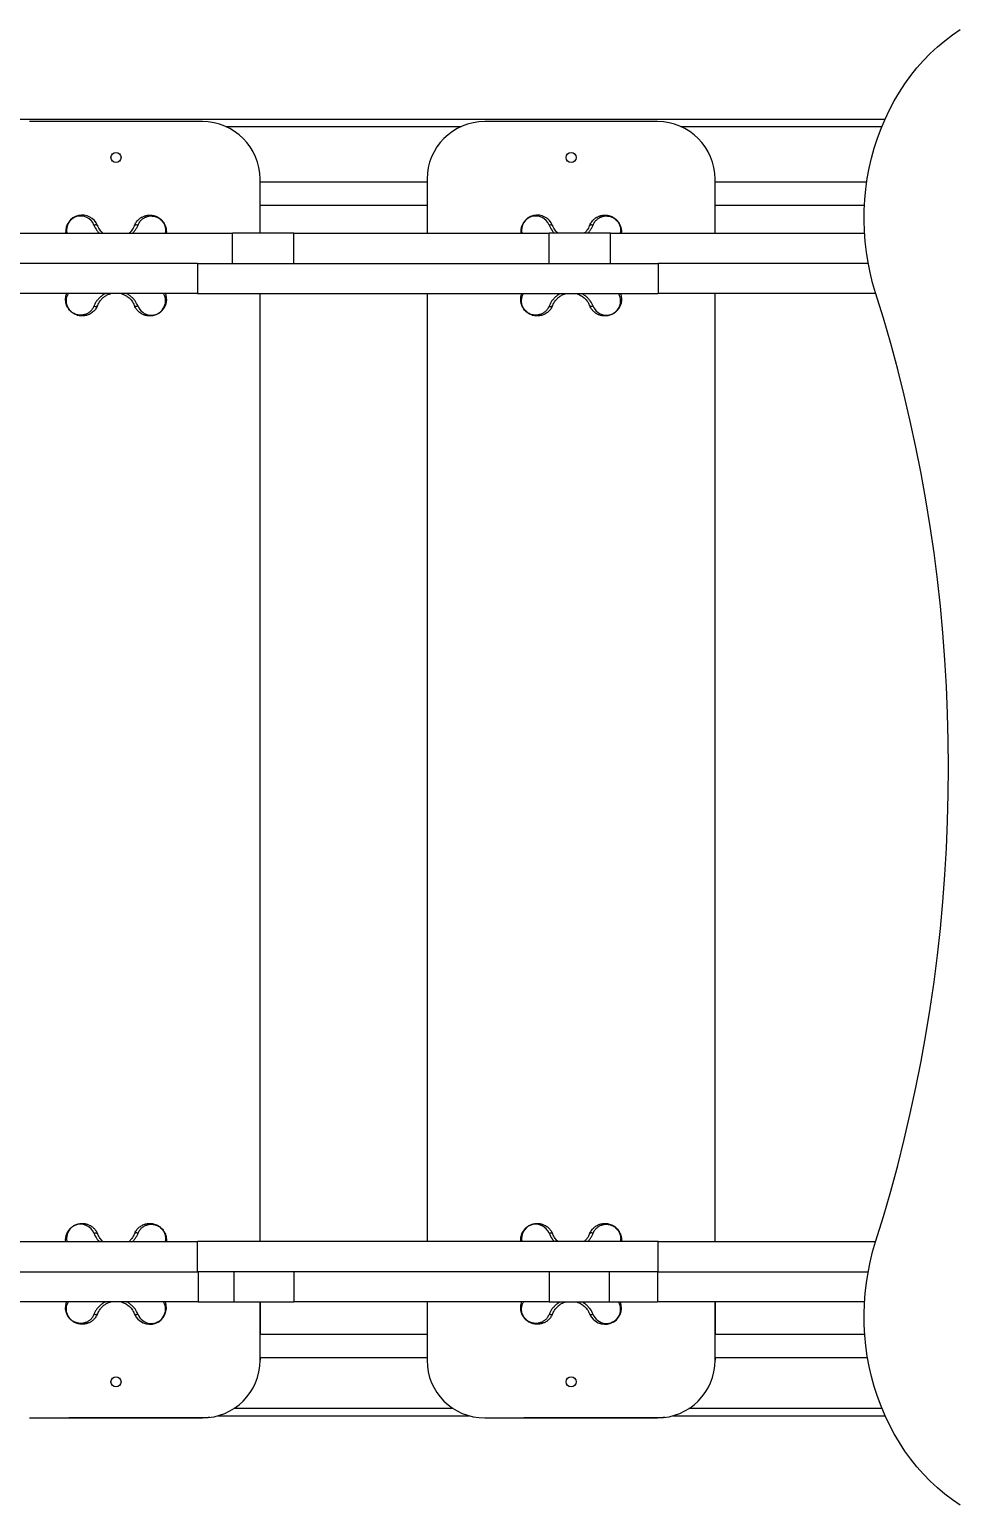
# Model space of a CAD drawing. Header units: millimetres. Extents: x -5010 to 6597, y -5069 to 5109.
# Drawn here: x -1720 to -1075, y -480 to 547 of the extents above; entities that cross this region are included whole.
import ezdxf

# ---------------------------------------------------------------- set-up
doc = ezdxf.new("R2010")
doc.units = ezdxf.units.MM
for name, color, linetype in [('DIKOM_ОБЪЕКТ', 7, 'Continuous'), ('DIKOM_РАЗМЕР_ЗОНА', 7, 'Continuous'), ('DIKOM_РАЗМЕР_ОБЪЕКТА', 7, 'Continuous')]:
    doc.layers.add(name, color=color, linetype=linetype)
doc.styles.add('style1', font='arial.ttf', dxfattribs={"width": 0.8})
doc.dimstyles.new('1-50', dxfattribs={"dimtxt": 300, "dimasz": 200, "dimexe": 100, "dimexo": 0, "dimgap": 100, "dimtad": 1, "dimtxsty": 'style1', "dimcen": 200, "dimclrd": 7, "dimclre": 7, "dimclrt": 7, "dimadec": 1, "dimazin": 2, "dimtfac": 1, "dimtmove": 0, "dimatfit": 2, "dimfxl": 0, "dimlwd": 25, "dimlwe": 18, "dimarcsym": 0})

# ---------------------------------------------------------------- blocks, each defined once
blk = doc.blocks.new('*D10')
at = {"layer": 'Defpoints', "color": 0, "transparency": 16777216}
for p in [(3389.6, 467.8), (-3510.4, -215.5), (3389.6, -2964)]:
    blk.add_point(p, dxfattribs=at)
at = {"layer": 'DIKOM_РАЗМЕР_ОБЪЕКТА', "color": 7, "lineweight": 18, "transparency": 16777216}
for p, q in [((3389.6, 467.8), (3389.6, -3064)), ((-3510.4, -215.5), (-3510.4, -3064))]:
    blk.add_line(p, q, dxfattribs=at)
at = {"layer": 'DIKOM_РАЗМЕР_ОБЪЕКТА', "color": 7, "lineweight": 25, "transparency": 16777216}
blk.add_line((-3310.4, -2964), (3189.6, -2964), dxfattribs=at)
at = {"layer": 'DIKOM_РАЗМЕР_ОБЪЕКТА', "color": 7, "transparency": 16777216}
for points in [[(-3310.4, -2930.7), (-3310.4, -2997.4), (-3510.4, -2964)], [(3189.6, -2930.7), (3189.6, -2997.4), (3389.6, -2964)]]:
    blk.add_solid(points, dxfattribs=at)
at = {"layer": 'DIKOM_РАЗМЕР_ОБЪЕКТА', "color": 7, "transparency": 16777216, "insert": (-85, -2634.3), "char_height": 300, "attachment_point": 5, "style": 'style1'}
blk.add_mtext('{\\H1.5x;6900}', dxfattribs=at)
blk = doc.blocks.new('*D12')
at = {"layer": 'Defpoints', "color": 0, "transparency": 16777216}
for p in [(-5010.4, 5.4), (4889.6, 5.4), (-5010.4, -4969.2)]:
    blk.add_point(p, dxfattribs=at)
at = {"layer": 'DIKOM_РАЗМЕР_ЗОНА', "color": 7, "lineweight": 18, "transparency": 16777216}
for p, q in [((-5010.4, 5.4), (-5010.4, -5069.2)), ((4889.6, 5.4), (4889.6, -5069.2))]:
    blk.add_line(p, q, dxfattribs=at)
at = {"layer": 'DIKOM_РАЗМЕР_ЗОНА', "color": 7, "lineweight": 25, "transparency": 16777216}
blk.add_line((4689.6, -4969.2), (-4810.4, -4969.2), dxfattribs=at)
at = {"layer": 'DIKOM_РАЗМЕР_ЗОНА', "color": 7, "transparency": 16777216}
for points in [[(-4810.4, -4935.9), (-4810.4, -5002.6), (-5010.4, -4969.2)], [(4689.6, -4935.9), (4689.6, -5002.6), (4889.6, -4969.2)]]:
    blk.add_solid(points, dxfattribs=at)
at = {"layer": 'DIKOM_РАЗМЕР_ЗОНА', "color": 7, "transparency": 16777216, "insert": (-57.6, -4639.5), "char_height": 300, "attachment_point": 5, "style": 'style1'}
blk.add_mtext('{\\H1.5x;9900}', dxfattribs=at)

msp = doc.modelspace()

# ---------------------------------------------------------------- linework, layer by layer
at = {"layer": 'DIKOM_ОБЪЕКТ', "color": 7, "linetype": 'Continuous', "lineweight": 15}
for p, q in [((-1126.536, 484.52), (-2512.782, 484.52)), ((-1600.441, 483.02), (-1720.441, 483.02)), ((-1284.441, 483.02), (-1404.441, 483.02)), ((-1584.078, 479.52), (-1420.804, 479.52)), ((-1268.078, 479.52), (-1128.667, 479.52)), ((-1560.441, 405.52), (-1560.441, 443.02)), ((-1444.441, 443.02), (-1444.441, 405.52)), ((-1244.441, 405.52), (-1244.441, 443.02)), ((-1444.441, 441.022), (-1560.441, 441.022)), ((-1139.123, 441.022), (-1244.441, 441.022)), ((-1560.441, 425.022), (-1444.441, 425.022)), ((-1244.441, 425.022), (-1140.728, 425.022)), ((-1739.186, 405.52), (-1579.443, 405.52)), ((-1625.441, 406.52), (-1625.59, 405.52)), ((-1579.443, 384.52), (-1579.443, 405.52)), ((-1536.984, 405.52), (-1579.443, 405.52)), ((-1536.984, 384.52), (-1536.984, 405.52)), ((-1536.984, 405.52), (-1359.622, 405.52)), ((-1359.622, 384.52), (-1359.622, 405.52)), ((-1316.993, 405.52), (-1359.622, 405.52)), ((-1316.993, 384.52), (-1316.993, 405.52)), ((-1316.993, 405.52), (-1140.669, 405.52)), ((-1309.441, 406.52), (-1309.59, 405.52)), ((-1603.8, 384.52), (-1739.585, 384.52)), ((-1603.8, 384.52), (-1603.8, 363.52)), ((-1603.8, 384.52), (-1284.022, 384.52)), ((-1284.022, 384.52), (-1284.022, 363.52)), ((-1138.12, 384.52), (-1284.022, 384.52)), ((-1603.8, 363.52), (-1739.585, 363.52)), ((-1603.8, 363.52), (-1284.022, 363.52)), ((-1560.441, -294.48), (-1560.441, 363.52)), ((-1444.441, 363.52), (-1444.441, -294.48)), ((-1132.833, 363.52), (-1284.022, 363.52)), ((-1244.441, -294.48), (-1244.441, 363.52)), ((-1739.585, -294.48), (-1603.868, -294.48)), ((-1695.291, -294.48), (-1695.439, -293.48)), ((-1603.868, -315.48), (-1603.868, -294.48)), ((-1284.09, -294.48), (-1603.868, -294.48)), ((-1379.291, -294.48), (-1379.439, -293.48)), ((-1284.09, -315.48), (-1284.09, -294.48)), ((-1284.09, -294.48), (-1132.909, -294.48)), ((-1739.585, -315.48), (-1603.868, -315.48)), ((-1284.09, -315.48), (-1603.868, -315.48)), ((-1603.402, -315.48), (-1603.402, -336.48)), ((-1578.71, -315.48), (-1578.71, -336.48)), ((-1536.905, -315.48), (-1536.905, -336.48)), ((-1359.774, -315.48), (-1359.774, -336.48)), ((-1318.049, -315.48), (-1318.049, -336.48)), ((-1284.421, -315.48), (-1284.421, -336.48)), ((-1284.09, -315.48), (-1138.164, -315.48)), ((-1603.402, -336.48), (-1739.186, -336.48)), ((-1603.402, -336.48), (-1578.71, -336.48)), ((-1578.71, -336.48), (-1536.905, -336.48)), ((-1560.441, -376.98), (-1560.441, -336.48)), ((-1560.439, -336.48), (-1560.439, -358.983)), ((-1359.774, -336.48), (-1536.905, -336.48)), ((-1444.441, -336.48), (-1444.441, -376.98)), ((-1359.774, -336.48), (-1318.049, -336.48)), ((-1318.049, -336.48), (-1284.421, -336.48)), ((-1140.683, -336.48), (-1284.421, -336.48)), ((-1244.441, -376.98), (-1244.441, -336.48)), ((-1244.439, -336.48), (-1244.44, -358.983)), ((-1560.441, -358.983), (-1560.439, -358.983)), ((-1444.441, -358.978), (-1560.439, -358.978)), ((-1244.441, -358.983), (-1244.44, -358.983)), ((-1140.525, -358.978), (-1244.44, -358.978)), ((-1560.441, -374.978), (-1444.441, -374.978)), ((-1560.441, -374.983), (-1560.44, -374.983)), ((-1560.44, -374.978), (-1560.44, -374.983)), ((-1560.44, -374.983), (-1560.44, -376.983)), ((-1244.441, -374.978), (-1138.614, -374.978)), ((-1244.441, -374.983), (-1244.44, -374.983)), ((-1244.44, -374.978), (-1244.44, -374.983)), ((-1244.44, -374.983), (-1244.44, -376.983)), ((-1426.298, -410.48), (-1578.579, -410.48)), ((-1128.57, -410.48), (-1262.579, -410.48)), ((-1720.441, -416.98), (-1600.441, -416.98)), ((-1600.441, -416.982), (-1693.198, -416.98)), ((-1589.581, -415.48), (-1415.292, -415.48)), ((-1404.441, -416.98), (-1284.441, -416.98)), ((-1284.441, -416.982), (-1377.198, -416.98)), ((-1273.581, -415.48), (-1126.43, -415.48))]:
    msp.add_line(p, q, dxfattribs=at)
at = {"layer": 'DIKOM_ОБЪЕКТ', "color": 7, "linetype": 'Continuous', "lineweight": 15, "flags": 128}
for points in [[(-1133.028, 364.133), (-1135.064, 371.061), (-1136.805, 378.095), (-1138.247, 385.218), (-1139.387, 392.415), (-1140.221, 399.667), (-1140.749, 406.957), (-1140.968, 414.268), (-1140.877, 421.583), (-1140.479, 428.884), (-1139.772, 436.154), (-1138.759, 443.376), (-1137.442, 450.532), (-1135.825, 457.605), (-1133.911, 464.579), (-1131.705, 471.437), (-1129.212, 478.162), (-1126.438, 484.739), (-1123.39, 491.152), (-1120.074, 497.386), (-1116.499, 503.426), (-1112.673, 509.257), (-1108.606, 514.866), (-1104.307, 520.239), (-1099.785, 525.364), (-1095.053, 530.228), (-1090.121, 534.82), (-1085.001, 539.129), (-1079.706, 543.145), (-1074.247, 546.858)], [(-1675.735, 411.168), (-1675.349, 411.313), (-1674.953, 411.403), (-1674.563, 411.433), (-1674.196, 411.403), (-1673.868, 411.313), (-1673.592, 411.167), (-1673.38, 410.972), (-1673.241, 410.736)], [(-1647.64, 410.736), (-1647.502, 410.972), (-1647.29, 411.167), (-1647.014, 411.313), (-1646.685, 411.403), (-1646.318, 411.433), (-1645.928, 411.403), (-1645.532, 411.313), (-1645.147, 411.168)], [(-1359.735, 411.168), (-1359.349, 411.313), (-1358.953, 411.403), (-1358.563, 411.433), (-1358.196, 411.403), (-1357.868, 411.313), (-1357.592, 411.167), (-1357.38, 410.972), (-1357.241, 410.736)], [(-1331.64, 410.736), (-1331.502, 410.972), (-1331.29, 411.167), (-1331.014, 411.313), (-1330.685, 411.403), (-1330.318, 411.433), (-1329.928, 411.403), (-1329.532, 411.313), (-1329.147, 411.168)], [(-1133.028, -294.855), (-1127.603, -277.249), (-1122.477, -259.523), (-1117.652, -241.686), (-1113.129, -223.743), (-1108.911, -205.701), (-1104.999, -187.568), (-1101.394, -169.35), (-1098.098, -151.054), (-1095.112, -132.687), (-1092.437, -114.256), (-1090.075, -95.769), (-1088.026, -77.232), (-1086.291, -58.652), (-1084.87, -40.036), (-1083.764, -21.392), (-1082.974, -2.727), (-1082.5, 15.952), (-1082.342, 34.639), (-1082.5, 53.326), (-1082.974, 72.005), (-1083.764, 90.671), (-1084.87, 109.315), (-1086.291, 127.93), (-1088.026, 146.51), (-1090.075, 165.047), (-1092.437, 183.534), (-1095.112, 201.965), (-1098.098, 220.332), (-1101.394, 238.628), (-1104.999, 256.846), (-1108.911, 274.979), (-1113.129, 293.021), (-1117.652, 310.964), (-1122.477, 328.802), (-1127.603, 346.527), (-1133.028, 364.133)], [(-1675.735, 354.873), (-1675.349, 354.728), (-1674.953, 354.638), (-1674.563, 354.608), (-1674.196, 354.638), (-1673.868, 354.728), (-1673.592, 354.874), (-1673.38, 355.069), (-1673.241, 355.305)], [(-1645.147, 354.873), (-1645.532, 354.728), (-1645.928, 354.638), (-1646.318, 354.608), (-1646.685, 354.638), (-1647.014, 354.728), (-1647.29, 354.874), (-1647.502, 355.069), (-1647.64, 355.305)], [(-1359.735, 354.873), (-1359.349, 354.728), (-1358.953, 354.638), (-1358.563, 354.608), (-1358.196, 354.638), (-1357.868, 354.728), (-1357.592, 354.874), (-1357.38, 355.069), (-1357.241, 355.305)], [(-1329.147, 354.873), (-1329.532, 354.728), (-1329.928, 354.638), (-1330.318, 354.608), (-1330.685, 354.638), (-1331.014, 354.728), (-1331.29, 354.874), (-1331.502, 355.069), (-1331.64, 355.305)], [(-1675.733, -288.832), (-1675.347, -288.687), (-1674.951, -288.597), (-1674.561, -288.567), (-1674.194, -288.597), (-1673.866, -288.687), (-1673.589, -288.833), (-1673.378, -289.028), (-1673.239, -289.264)], [(-1645.144, -288.832), (-1645.53, -288.687), (-1645.926, -288.597), (-1646.316, -288.567), (-1646.683, -288.597), (-1647.011, -288.687), (-1647.288, -288.833), (-1647.499, -289.028), (-1647.638, -289.264)], [(-1359.733, -288.832), (-1359.347, -288.687), (-1358.951, -288.597), (-1358.561, -288.567), (-1358.194, -288.597), (-1357.866, -288.687), (-1357.59, -288.833), (-1357.378, -289.028), (-1357.239, -289.264)], [(-1329.144, -288.832), (-1329.53, -288.687), (-1329.926, -288.597), (-1330.316, -288.567), (-1330.683, -288.597), (-1331.011, -288.687), (-1331.288, -288.833), (-1331.499, -289.028), (-1331.638, -289.264)], [(-1074.247, -477.579), (-1079.706, -473.867), (-1085.001, -469.851), (-1090.121, -465.542), (-1095.053, -460.95), (-1099.785, -456.086), (-1104.307, -450.961), (-1108.606, -445.588), (-1112.673, -439.979), (-1116.499, -434.147), (-1120.074, -428.108), (-1123.39, -421.874), (-1126.438, -415.461), (-1129.212, -408.884), (-1131.705, -402.158), (-1133.911, -395.301), (-1135.825, -388.327), (-1137.442, -381.253), (-1138.759, -374.098), (-1139.772, -366.876), (-1140.479, -359.606), (-1140.877, -352.305), (-1140.968, -344.99), (-1140.749, -337.679), (-1140.221, -330.388), (-1139.387, -323.137), (-1138.247, -315.94), (-1136.805, -308.817), (-1135.064, -301.783), (-1133.028, -294.855)], [(-1673.239, -344.695), (-1673.378, -344.931), (-1673.589, -345.126), (-1673.866, -345.272), (-1674.194, -345.362), (-1674.561, -345.392), (-1674.951, -345.362), (-1675.347, -345.272), (-1675.733, -345.127)], [(-1645.144, -345.127), (-1645.53, -345.272), (-1645.926, -345.362), (-1646.316, -345.392), (-1646.683, -345.362), (-1647.011, -345.272), (-1647.288, -345.126), (-1647.499, -344.931), (-1647.638, -344.695)], [(-1357.239, -344.695), (-1357.378, -344.931), (-1357.59, -345.126), (-1357.866, -345.272), (-1358.194, -345.362), (-1358.561, -345.392), (-1358.951, -345.362), (-1359.347, -345.272), (-1359.733, -345.127)], [(-1329.144, -345.127), (-1329.53, -345.272), (-1329.926, -345.362), (-1330.316, -345.392), (-1330.683, -345.362), (-1331.011, -345.272), (-1331.288, -345.126), (-1331.499, -344.931), (-1331.638, -344.695)], [(-1663.917, -392.386), (-1663.94, -391.98), (-1663.892, -391.399)], [(-1347.917, -392.386), (-1347.94, -391.98), (-1347.892, -391.399)], [(-1595.205, -416.638), (-1596.52, -416.789), (-1600.441, -416.982)], [(-1279.205, -416.638), (-1280.52, -416.789), (-1284.441, -416.982)]]:
    msp.add_lwpolyline(points, dxfattribs=at)
at = {"layer": 'DIKOM_ОБЪЕКТ', "color": 7, "linetype": 'Continuous', "lineweight": 15}
for centre in [(-1660.441, 458.02), (-1344.441, 458.02), (-1660.441, -391.98), (-1344.441, -391.98)]:
    msp.add_circle(centre, 3.5, dxfattribs=at)
for centre, radius, start, end in [((-1600.441, 443.02), 40, 0, 90), ((-1404.441, 443.02), 40, 90, 180), ((-1284.441, 443.02), 40, 0, 90), ((-1683.936, 406.533), 11.491, 21.452745, 185.055796), ((-1684.94, 407.574), 9.882, 21.322699, 191.997407), ((-1367.936, 406.533), 11.491, 21.452772, 185.05577), ((-1368.94, 407.575), 9.881, 21.322296, 191.99801), ((-1635.934, 358.481), 9.894, 201.388025, 30.617267), ((-1319.934, 358.481), 9.894, 201.388025, 30.617267), ((-1684.938, -292.425), 9.881, 21.322193, 191.997946), ((-1368.938, -292.425), 9.881, 21.322193, 191.997946), ((-1636.941, -340.486), 11.495, 201.474747, 20.399575), ((-1635.932, -341.519), 9.894, 201.388289, 30.617003), ((-1320.941, -340.486), 11.495, 201.475069, 20.399041), ((-1319.932, -341.519), 9.894, 201.38821, 30.617081), ((-1600.441, -376.98), 40, 270, 0), ((-1404.441, -376.98), 40, 180, 270), ((-1284.441, -376.98), 40, 270, 0)]:
    msp.add_arc(centre, radius, start, end, dxfattribs=at)
for points, knots in [([(-1675.735, 411.168), (-1675.118, 409.908), (-1674.185, 408.004), (-1672.713, 406.142), (-1672.047, 405.563), (-1671.998, 405.52)], [0, 0, 0, 0, 0.64439573, 0.97386571, 1, 1, 1, 1]), ([(-1669.475, 405.52), (-1670.178, 406.169), (-1671.917, 407.775), (-1672.747, 409.63), (-1673.241, 410.736)], [0, 0, 0, 0, 0.4040376, 1, 1, 1, 1]), ([(-1647.64, 410.736), (-1648.159, 409.633), (-1648.838, 408.19), (-1650.232, 406.539), (-1650.848, 405.883), (-1651.23, 405.565), (-1651.284, 405.52)], [0, 0, 0, 0, 0.60435408, 0.79091703, 0.97049008, 1, 1, 1, 1]), ([(-1648.882, 405.52), (-1648.84, 405.557), (-1648.185, 406.123), (-1647.227, 407.375), (-1645.986, 409.228), (-1645.429, 410.514), (-1645.147, 411.168)], [0, 0, 0, 0, 0.02244601, 0.34805054, 0.66863634, 1, 1, 1, 1]), ([(-1647.64, 410.736), (-1647.479, 411.111), (-1647.145, 411.887), (-1646.486, 412.974), (-1645.804, 413.874), (-1645.131, 414.607), (-1644.498, 415.204), (-1643.77, 415.79), (-1643.031, 416.288), (-1642.23, 416.745), (-1641.384, 417.144), (-1640.51, 417.464), (-1639.551, 417.735), (-1638.524, 417.932), (-1637.326, 418.034), (-1636.096, 418.012), (-1634.827, 417.851), (-1633.526, 417.53), (-1632.315, 417.075), (-1631.221, 416.519), (-1629.91, 415.681), (-1628.677, 414.591), (-1627.651, 413.334), (-1627.013, 412.362), (-1626.487, 411.355), (-1625.95, 410.03), (-1625.525, 408.386), (-1625.469, 407.141), (-1625.441, 406.52)], [0, 0, 0, 0, 0.03905351, 0.08067387, 0.12489326, 0.15236578, 0.18231759, 0.21475131, 0.2496675, 0.27591958, 0.31222187, 0.3487697, 0.37442334, 0.41752581, 0.45845526, 0.49857714, 0.54174583, 0.58353909, 0.6240383, 0.6565953, 0.68672182, 0.74934726, 0.77995711, 0.8122345, 0.84226729, 0.87505079, 0.93775902, 1, 1, 1, 1]), ([(-1645.147, 411.168), (-1644.789, 411.908), (-1644.073, 413.391), (-1642.485, 415.067), (-1640.66, 416.336), (-1638.625, 417.154), (-1636.425, 417.519), (-1634.433, 417.397), (-1632.77, 416.961), (-1631.667, 416.506), (-1630.791, 416.024), (-1629.909, 415.44), (-1628.854, 414.544), (-1627.79, 413.271), (-1627.008, 411.939), (-1626.483, 410.643), (-1626.066, 408.986), (-1625.921, 407.247), (-1626.174, 406.022), (-1626.278, 405.52)], [0, 0, 0, 0, 0.08540636, 0.17099401, 0.25621706, 0.34168132, 0.42649874, 0.5121387, 0.55800732, 0.59780567, 0.62149835, 0.64343849, 0.68380129, 0.72672601, 0.76968598, 0.81254915, 0.85553094, 0.94081823, 1, 1, 1, 1]), ([(-1359.735, 411.168), (-1359.118, 409.908), (-1358.185, 408.004), (-1356.713, 406.142), (-1356.047, 405.563), (-1355.998, 405.52)], [0, 0, 0, 0, 0.64439573, 0.97386571, 1, 1, 1, 1]), ([(-1353.475, 405.52), (-1354.178, 406.169), (-1355.917, 407.775), (-1356.747, 409.63), (-1357.241, 410.736)], [0, 0, 0, 0, 0.4040376, 1, 1, 1, 1]), ([(-1331.64, 410.736), (-1332.159, 409.633), (-1332.838, 408.19), (-1334.232, 406.539), (-1334.848, 405.883), (-1335.23, 405.565), (-1335.284, 405.52)], [0, 0, 0, 0, 0.60434758, 0.79091747, 0.97049014, 1, 1, 1, 1]), ([(-1332.882, 405.52), (-1332.84, 405.557), (-1332.185, 406.123), (-1331.227, 407.375), (-1329.986, 409.228), (-1329.429, 410.514), (-1329.147, 411.168)], [0, 0, 0, 0, 0.02244598, 0.34805771, 0.66863687, 1, 1, 1, 1]), ([(-1331.64, 410.736), (-1331.479, 411.111), (-1331.145, 411.887), (-1330.486, 412.974), (-1329.804, 413.874), (-1329.131, 414.607), (-1328.498, 415.204), (-1327.77, 415.79), (-1327.031, 416.288), (-1326.23, 416.745), (-1325.384, 417.144), (-1324.51, 417.464), (-1323.551, 417.735), (-1322.524, 417.932), (-1321.326, 418.034), (-1320.096, 418.012), (-1318.827, 417.851), (-1317.526, 417.53), (-1316.315, 417.075), (-1315.221, 416.519), (-1313.91, 415.681), (-1312.677, 414.591), (-1311.651, 413.334), (-1311.013, 412.362), (-1310.487, 411.355), (-1309.95, 410.03), (-1309.525, 408.386), (-1309.469, 407.141), (-1309.441, 406.52)], [0, 0, 0, 0, 0.03905352, 0.08067387, 0.12489327, 0.15236734, 0.18231751, 0.21475123, 0.24966926, 0.27592135, 0.31222165, 0.34876948, 0.37442312, 0.41752559, 0.45845505, 0.49857692, 0.54174562, 0.58353888, 0.62403809, 0.6565951, 0.68672406, 0.74934724, 0.77995709, 0.81223448, 0.84226728, 0.87505078, 0.93775902, 1, 1, 1, 1]), ([(-1329.147, 411.168), (-1328.789, 411.908), (-1328.073, 413.391), (-1326.485, 415.067), (-1324.66, 416.336), (-1322.625, 417.154), (-1320.425, 417.519), (-1318.433, 417.397), (-1316.77, 416.961), (-1315.667, 416.506), (-1314.791, 416.024), (-1313.909, 415.44), (-1312.854, 414.544), (-1311.79, 413.271), (-1311.008, 411.939), (-1310.483, 410.643), (-1310.066, 408.986), (-1309.921, 407.247), (-1310.174, 406.022), (-1310.278, 405.52)], [0, 0, 0, 0, 0.08540638, 0.17099404, 0.25621877, 0.34168119, 0.42649863, 0.5121386, 0.55800724, 0.59780559, 0.62149828, 0.64343842, 0.68380122, 0.72672596, 0.76968593, 0.81254911, 0.85553092, 0.94081822, 1, 1, 1, 1]), ([(-1673.241, 355.305), (-1673.427, 354.879), (-1673.811, 353.998), (-1674.552, 352.836), (-1675.419, 351.758), (-1676.351, 350.848), (-1677.407, 350.027), (-1678.524, 349.346), (-1679.74, 348.789), (-1681.014, 348.372), (-1682.294, 348.114), (-1683.648, 347.999), (-1684.975, 348.039), (-1686.415, 348.259), (-1687.825, 348.66), (-1689.291, 349.299), (-1690.723, 350.177), (-1692.107, 351.354), (-1693.084, 352.503), (-1693.73, 353.465), (-1694.266, 354.408), (-1694.803, 355.639), (-1695.184, 356.983), (-1695.385, 358.226), (-1695.455, 359.3), (-1695.427, 360.342), (-1695.301, 361.406), (-1695.081, 362.477), (-1694.832, 363.181), (-1694.712, 363.52)], [0, 0, 0, 0, 0.03889718, 0.08045559, 0.11899878, 0.16107956, 0.19767907, 0.24128743, 0.28166342, 0.32172232, 0.36537996, 0.40147353, 0.44471267, 0.48222536, 0.52525837, 0.56288781, 0.60335122, 0.64386305, 0.68434123, 0.70405716, 0.72485405, 0.76255424, 0.80568447, 0.8375756, 0.86916604, 0.8997019, 0.93069338, 0.96663384, 1, 1, 1, 1]), ([(-1675.735, 354.873), (-1676.092, 354.133), (-1676.808, 352.65), (-1678.396, 350.974), (-1680.221, 349.705), (-1682.257, 348.887), (-1684.457, 348.522), (-1686.448, 348.644), (-1688.112, 349.079), (-1689.215, 349.535), (-1690.091, 350.017), (-1690.972, 350.601), (-1692.028, 351.497), (-1693.092, 352.77), (-1693.873, 354.102), (-1694.397, 355.398), (-1694.82, 357.056), (-1694.945, 359.028), (-1694.545, 361.209), (-1694.035, 362.723), (-1693.535, 363.421), (-1693.463, 363.52)], [0, 0, 0, 0, 0.07588532, 0.15193172, 0.22765416, 0.30359093, 0.37895296, 0.45504583, 0.49580106, 0.53116271, 0.55221415, 0.57170842, 0.6075716, 0.64571111, 0.68388192, 0.72196674, 0.76015696, 0.83593648, 0.91198231, 0.98744009, 1, 1, 1, 1]), ([(-1667.792, 363.52), (-1667.915, 363.469), (-1668.847, 363.075), (-1670.332, 362.023), (-1672.183, 360.444), (-1673.675, 358.677), (-1674.891, 356.81), (-1675.45, 355.526), (-1675.735, 354.873)], [0, 0, 0, 0, 0.02934579, 0.22317916, 0.41740352, 0.61145526, 0.80251597, 1, 1, 1, 1]), ([(-1673.241, 355.305), (-1672.72, 356.406), (-1672.037, 357.848), (-1670.655, 359.505), (-1669.787, 360.383), (-1668.615, 361.375), (-1667.057, 362.375), (-1665.387, 363.179), (-1664.288, 363.436), (-1663.926, 363.52)], [0, 0, 0, 0, 0.32628672, 0.42701081, 0.52396109, 0.61739043, 0.77590062, 0.92624537, 1, 1, 1, 1]), ([(-1656.787, 363.52), (-1656.461, 363.425), (-1655.66, 363.191), (-1654.453, 362.675), (-1653.177, 361.978), (-1651.323, 360.685), (-1649.146, 358.462), (-1648.161, 356.397), (-1647.64, 355.305)], [0, 0, 0, 0, 0.06906075, 0.16942621, 0.27316246, 0.38086453, 0.6725027, 1, 1, 1, 1]), ([(-1645.147, 354.873), (-1645.749, 356.141), (-1646.659, 358.058), (-1648.668, 360.407), (-1650.498, 361.986), (-1651.99, 363.047), (-1652.948, 363.456), (-1653.1, 363.52)], [0, 0, 0, 0, 0.3836409, 0.5797908, 0.77015994, 0.96356448, 1, 1, 1, 1]), ([(-1625.441, 359.52), (-1625.454, 359.092), (-1625.481, 358.248), (-1625.705, 356.963), (-1626.048, 355.765), (-1626.492, 354.677), (-1627.182, 353.354), (-1628.125, 352.055), (-1629.297, 350.899), (-1630.238, 350.151), (-1631.231, 349.516), (-1632.326, 348.961), (-1633.536, 348.509), (-1634.833, 348.189), (-1635.992, 348.042), (-1637.036, 348.009), (-1637.926, 348.051), (-1638.835, 348.166), (-1639.663, 348.336), (-1640.532, 348.584), (-1641.402, 348.905), (-1642.237, 349.3), (-1643.123, 349.805), (-1644.012, 350.422), (-1644.92, 351.212), (-1645.883, 352.24), (-1646.85, 353.55), (-1647.385, 354.739), (-1647.64, 355.305)], [0, 0, 0, 0, 0.04316526, 0.08495629, 0.12549752, 0.15805159, 0.18789682, 0.25062417, 0.28173737, 0.31356099, 0.34377077, 0.37643001, 0.41686173, 0.45855603, 0.50159071, 0.53107931, 0.56376569, 0.59289159, 0.62637528, 0.65248174, 0.68843301, 0.7245847, 0.75027587, 0.79629381, 0.83789229, 0.87507757, 0.9404473, 1, 1, 1, 1]), ([(-1626.168, 363.52), (-1626.14, 363.454), (-1626.068, 363.285), (-1626.004, 363.076), (-1625.954, 362.918), (-1625.616, 361.81), (-1625.527, 360.655), (-1625.441, 359.52)], [0, 0, 0, 0, 0.05411915, 0.13692482, 0.162552, 0.17765866, 1, 1, 1, 1]), ([(-1357.241, 355.305), (-1357.427, 354.879), (-1357.811, 353.998), (-1358.552, 352.836), (-1359.419, 351.758), (-1360.351, 350.848), (-1361.407, 350.027), (-1362.524, 349.346), (-1363.74, 348.789), (-1365.013, 348.372), (-1366.294, 348.114), (-1367.648, 347.999), (-1368.975, 348.039), (-1370.415, 348.259), (-1371.825, 348.66), (-1373.291, 349.299), (-1374.723, 350.177), (-1376.107, 351.354), (-1377.084, 352.503), (-1377.73, 353.465), (-1378.266, 354.408), (-1378.803, 355.639), (-1379.184, 356.983), (-1379.385, 358.226), (-1379.455, 359.3), (-1379.427, 360.342), (-1379.301, 361.406), (-1379.081, 362.477), (-1378.832, 363.181), (-1378.712, 363.52)], [0, 0, 0, 0, 0.03889718, 0.0804556, 0.1189988, 0.16107959, 0.19767911, 0.24128748, 0.28166348, 0.32172054, 0.3653801, 0.40147369, 0.44471283, 0.48222554, 0.52525855, 0.562888, 0.60335142, 0.64386325, 0.68434144, 0.70405737, 0.72485304, 0.76255419, 0.80568443, 0.83757557, 0.86916601, 0.89970188, 0.93069336, 0.96663384, 1, 1, 1, 1]), ([(-1359.735, 354.873), (-1360.092, 354.133), (-1360.808, 352.65), (-1362.396, 350.974), (-1364.221, 349.705), (-1366.257, 348.887), (-1368.457, 348.522), (-1370.448, 348.644), (-1372.112, 349.079), (-1373.215, 349.535), (-1374.091, 350.017), (-1374.972, 350.601), (-1376.028, 351.497), (-1377.092, 352.77), (-1377.873, 354.102), (-1378.397, 355.398), (-1378.82, 357.056), (-1378.946, 359.028), (-1378.544, 361.209), (-1378.035, 362.723), (-1377.535, 363.421), (-1377.463, 363.52)], [0, 0, 0, 0, 0.07588536, 0.15193179, 0.22765427, 0.30359107, 0.37895313, 0.45504604, 0.49580128, 0.53116296, 0.5522144, 0.57170656, 0.60757179, 0.64571132, 0.68388215, 0.72196699, 0.76015722, 0.83593678, 0.91198293, 0.98744009, 1, 1, 1, 1]), ([(-1351.792, 363.52), (-1351.915, 363.469), (-1352.847, 363.076), (-1354.332, 362.023), (-1356.183, 360.444), (-1357.675, 358.677), (-1358.891, 356.81), (-1359.45, 355.526), (-1359.735, 354.873)], [0, 0, 0, 0, 0.02935293, 0.22318488, 0.41740781, 0.61145812, 0.80251743, 1, 1, 1, 1]), ([(-1357.241, 355.305), (-1356.72, 356.406), (-1356.037, 357.848), (-1354.655, 359.505), (-1353.787, 360.383), (-1352.615, 361.375), (-1351.057, 362.375), (-1349.387, 363.179), (-1348.288, 363.436), (-1347.926, 363.52)], [0, 0, 0, 0, 0.32628672, 0.42701081, 0.52396109, 0.61739043, 0.77590062, 0.92624537, 1, 1, 1, 1]), ([(-1340.787, 363.52), (-1340.461, 363.425), (-1339.66, 363.191), (-1338.453, 362.675), (-1337.177, 361.978), (-1335.323, 360.685), (-1333.146, 358.462), (-1332.161, 356.397), (-1331.64, 355.305)], [0, 0, 0, 0, 0.06906789, 0.16942635, 0.27316244, 0.38087005, 0.67250321, 1, 1, 1, 1]), ([(-1329.147, 354.873), (-1329.749, 356.141), (-1330.659, 358.058), (-1332.668, 360.407), (-1334.498, 361.986), (-1335.99, 363.047), (-1336.948, 363.456), (-1337.1, 363.52)], [0, 0, 0, 0, 0.3836409, 0.5797908, 0.77015994, 0.96356448, 1, 1, 1, 1]), ([(-1309.441, 359.52), (-1309.454, 359.092), (-1309.481, 358.248), (-1309.705, 356.963), (-1310.048, 355.765), (-1310.492, 354.677), (-1311.182, 353.354), (-1312.125, 352.055), (-1313.297, 350.899), (-1314.238, 350.151), (-1315.231, 349.516), (-1316.326, 348.961), (-1317.536, 348.509), (-1318.833, 348.189), (-1319.992, 348.042), (-1321.036, 348.009), (-1321.926, 348.051), (-1322.835, 348.166), (-1323.663, 348.336), (-1324.532, 348.584), (-1325.402, 348.905), (-1326.237, 349.3), (-1327.123, 349.805), (-1328.012, 350.422), (-1328.92, 351.212), (-1329.883, 352.24), (-1330.85, 353.55), (-1331.385, 354.739), (-1331.64, 355.305)], [0, 0, 0, 0, 0.04316526, 0.08495629, 0.12549753, 0.1580516, 0.18789683, 0.25062418, 0.28173739, 0.31356101, 0.34377079, 0.37643003, 0.41686176, 0.45855606, 0.50159074, 0.53107934, 0.56376572, 0.59289162, 0.62637313, 0.65248172, 0.68843299, 0.72458469, 0.75027586, 0.7962938, 0.83789228, 0.87507757, 0.9404473, 1, 1, 1, 1]), ([(-1310.168, 363.52), (-1310.14, 363.454), (-1310.068, 363.285), (-1310.004, 363.076), (-1309.954, 362.918), (-1309.615, 361.81), (-1309.527, 360.655), (-1309.441, 359.52)], [0, 0, 0, 0, 0.05411913, 0.13692971, 0.16255223, 0.17765889, 1, 1, 1, 1]), ([(-1695.439, -293.48), (-1695.425, -293.051), (-1695.398, -292.207), (-1695.174, -290.922), (-1694.832, -289.724), (-1694.388, -288.636), (-1693.697, -287.313), (-1692.754, -286.014), (-1691.582, -284.858), (-1690.641, -284.11), (-1689.649, -283.475), (-1688.554, -282.921), (-1687.343, -282.468), (-1686.046, -282.148), (-1684.887, -282.001), (-1683.843, -281.968), (-1682.953, -282.01), (-1682.044, -282.125), (-1681.216, -282.296), (-1680.347, -282.543), (-1679.477, -282.864), (-1678.642, -283.259), (-1677.756, -283.765), (-1676.868, -284.381), (-1675.959, -285.171), (-1674.996, -286.199), (-1674.03, -287.509), (-1673.494, -288.698), (-1673.239, -289.264)], [0, 0, 0, 0, 0.0431658, 0.08495661, 0.12549771, 0.15805276, 0.18789605, 0.25062395, 0.28173659, 0.31356018, 0.34377032, 0.37642954, 0.41686123, 0.45855777, 0.50159004, 0.53108096, 0.5637673, 0.59289318, 0.62637477, 0.65248319, 0.68843462, 0.72458628, 0.75027743, 0.79629501, 0.83789213, 0.87507738, 0.94044841, 1, 1, 1, 1]), ([(-1647.638, -289.264), (-1647.453, -288.838), (-1647.068, -287.957), (-1646.327, -286.795), (-1645.461, -285.718), (-1644.528, -284.807), (-1643.472, -283.986), (-1642.355, -283.305), (-1641.139, -282.748), (-1639.866, -282.331), (-1638.586, -282.073), (-1637.231, -281.958), (-1635.904, -281.998), (-1634.464, -282.218), (-1633.054, -282.619), (-1631.589, -283.258), (-1630.156, -284.136), (-1628.772, -285.313), (-1627.795, -286.462), (-1627.149, -287.424), (-1626.613, -288.367), (-1626.076, -289.598), (-1625.695, -290.942), (-1625.492, -292.186), (-1625.43, -293.258), (-1625.433, -294.022), (-1625.481, -294.417), (-1625.489, -294.48)], [0, 0, 0, 0, 0.04296064, 0.08886116, 0.1314289, 0.17790515, 0.21832759, 0.2664928, 0.31108403, 0.35532736, 0.40354517, 0.44340878, 0.49116436, 0.53259546, 0.5801234, 0.62168308, 0.66637301, 0.71111865, 0.75582546, 0.77759919, 0.80056778, 0.84220587, 0.88984245, 0.92506472, 0.95995415, 0.99368008, 1, 1, 1, 1]), ([(-1645.144, -288.832), (-1644.787, -288.092), (-1644.071, -286.609), (-1642.483, -284.933), (-1640.658, -283.664), (-1638.622, -282.846), (-1636.423, -282.481), (-1634.431, -282.603), (-1632.767, -283.038), (-1631.665, -283.494), (-1630.788, -283.976), (-1629.907, -284.56), (-1628.852, -285.456), (-1627.787, -286.729), (-1627.006, -288.061), (-1626.481, -289.357), (-1626.064, -291.014), (-1625.919, -292.753), (-1626.172, -293.978), (-1626.276, -294.48)], [0, 0, 0, 0, 0.08540584, 0.17099353, 0.25621829, 0.34168259, 0.42650006, 0.51213795, 0.55800871, 0.59780474, 0.62150015, 0.64343752, 0.68380262, 0.72672601, 0.769686, 0.81254957, 0.85553137, 0.9408187, 1, 1, 1, 1]), ([(-1379.439, -293.48), (-1379.425, -293.051), (-1379.398, -292.207), (-1379.174, -290.922), (-1378.832, -289.724), (-1378.388, -288.636), (-1377.697, -287.313), (-1376.754, -286.014), (-1375.582, -284.858), (-1374.641, -284.11), (-1373.649, -283.475), (-1372.554, -282.921), (-1371.343, -282.468), (-1370.046, -282.148), (-1368.887, -282.001), (-1367.843, -281.968), (-1366.953, -282.01), (-1366.044, -282.125), (-1365.216, -282.296), (-1364.347, -282.543), (-1363.477, -282.864), (-1362.642, -283.259), (-1361.756, -283.765), (-1360.868, -284.381), (-1359.959, -285.171), (-1358.996, -286.199), (-1358.03, -287.509), (-1357.494, -288.698), (-1357.239, -289.264)], [0, 0, 0, 0, 0.04316594, 0.08495634, 0.12549745, 0.1580525, 0.18789578, 0.25062369, 0.28173633, 0.31355993, 0.34377007, 0.37642929, 0.41686098, 0.45855753, 0.5015898, 0.53108072, 0.56376707, 0.59289295, 0.62637454, 0.65248296, 0.68843439, 0.72458606, 0.75027721, 0.79629479, 0.83789191, 0.87507874, 0.94044841, 1, 1, 1, 1]), ([(-1331.638, -289.264), (-1331.453, -288.838), (-1331.068, -287.957), (-1330.327, -286.795), (-1329.461, -285.718), (-1328.528, -284.807), (-1327.472, -283.986), (-1326.355, -283.305), (-1325.139, -282.748), (-1323.866, -282.331), (-1322.586, -282.073), (-1321.231, -281.958), (-1319.904, -281.998), (-1318.464, -282.218), (-1317.054, -282.619), (-1315.589, -283.258), (-1314.156, -284.136), (-1312.772, -285.313), (-1311.795, -286.463), (-1311.149, -287.424), (-1310.613, -288.368), (-1310.076, -289.598), (-1309.695, -290.942), (-1309.492, -292.186), (-1309.43, -293.258), (-1309.433, -294.022), (-1309.481, -294.417), (-1309.489, -294.48)], [0, 0, 0, 0, 0.04296062, 0.08886112, 0.13142884, 0.17790507, 0.2183292, 0.26649256, 0.31108377, 0.35532708, 0.40354487, 0.44340846, 0.49116402, 0.5325951, 0.58012538, 0.62168265, 0.66637256, 0.71111818, 0.75582497, 0.77760028, 0.8005675, 0.84220662, 0.8898425, 0.92506475, 0.95995417, 0.99368008, 1, 1, 1, 1]), ([(-1329.144, -288.832), (-1328.787, -288.092), (-1328.071, -286.609), (-1326.483, -284.933), (-1324.658, -283.664), (-1322.622, -282.846), (-1320.423, -282.481), (-1318.431, -282.603), (-1316.767, -283.038), (-1315.665, -283.494), (-1314.788, -283.976), (-1313.907, -284.56), (-1312.852, -285.456), (-1311.787, -286.729), (-1311.006, -288.061), (-1310.481, -289.357), (-1310.064, -291.014), (-1309.919, -292.753), (-1310.172, -293.978), (-1310.276, -294.48)], [0, 0, 0, 0, 0.08540688, 0.17099316, 0.25621791, 0.3416822, 0.42649966, 0.51213754, 0.5580083, 0.59780432, 0.62149973, 0.6434371, 0.6838022, 0.72672558, 0.76968699, 0.81254959, 0.85553138, 0.94081871, 1, 1, 1, 1]), ([(-1675.733, -288.832), (-1675.116, -290.092), (-1674.183, -291.996), (-1672.711, -293.858), (-1672.045, -294.437), (-1671.996, -294.48)], [0, 0, 0, 0, 0.64439474, 0.97386769, 1, 1, 1, 1]), ([(-1669.472, -294.48), (-1670.175, -293.831), (-1671.915, -292.225), (-1672.745, -290.37), (-1673.239, -289.264)], [0, 0, 0, 0, 0.4040315, 1, 1, 1, 1]), ([(-1647.638, -289.264), (-1648.157, -290.367), (-1648.836, -291.81), (-1650.23, -293.461), (-1650.846, -294.117), (-1651.228, -294.435), (-1651.282, -294.48)], [0, 0, 0, 0, 0.6043476, 0.79091016, 0.97048071, 1, 1, 1, 1]), ([(-1648.88, -294.48), (-1648.838, -294.443), (-1648.183, -293.877), (-1647.225, -292.625), (-1645.983, -290.772), (-1645.427, -289.486), (-1645.144, -288.832)], [0, 0, 0, 0, 0.02243471, 0.34805046, 0.66863751, 1, 1, 1, 1]), ([(-1359.733, -288.832), (-1359.116, -290.092), (-1358.183, -291.996), (-1356.711, -293.858), (-1356.045, -294.437), (-1355.996, -294.48)], [0, 0, 0, 0, 0.64439474, 0.97386769, 1, 1, 1, 1]), ([(-1353.472, -294.48), (-1354.175, -293.831), (-1355.915, -292.225), (-1356.745, -290.37), (-1357.239, -289.264)], [0, 0, 0, 0, 0.4040315, 1, 1, 1, 1]), ([(-1331.638, -289.264), (-1332.157, -290.367), (-1332.836, -291.81), (-1334.23, -293.461), (-1334.846, -294.117), (-1335.228, -294.435), (-1335.282, -294.48)], [0, 0, 0, 0, 0.6043476, 0.79091016, 0.97048071, 1, 1, 1, 1]), ([(-1332.88, -294.48), (-1332.838, -294.443), (-1332.183, -293.877), (-1331.225, -292.625), (-1329.983, -290.772), (-1329.427, -289.486), (-1329.144, -288.832)], [0, 0, 0, 0, 0.02243471, 0.34805046, 0.66863751, 1, 1, 1, 1]), ([(-1695.439, -340.48), (-1695.343, -339.34), (-1695.241, -338.139), (-1694.856, -336.845), (-1694.742, -336.636), (-1694.656, -336.48)], [0, 0, 0, 0, 0.82441935, 0.86827593, 1, 1, 1, 1]), ([(-1675.733, -345.127), (-1676.09, -345.867), (-1676.806, -347.35), (-1678.394, -349.026), (-1680.219, -350.295), (-1682.255, -351.113), (-1684.454, -351.478), (-1686.446, -351.356), (-1688.11, -350.921), (-1689.212, -350.465), (-1690.089, -349.983), (-1690.97, -349.399), (-1692.025, -348.503), (-1693.09, -347.23), (-1693.871, -345.898), (-1694.395, -344.602), (-1694.818, -342.944), (-1694.943, -340.972), (-1694.542, -338.791), (-1694.033, -337.277), (-1693.533, -336.579), (-1693.461, -336.48)], [0, 0, 0, 0, 0.07588575, 0.15193055, 0.22765472, 0.30359148, 0.37895351, 0.45504451, 0.49580161, 0.53116326, 0.55221499, 0.57170679, 0.60757243, 0.64571194, 0.68388276, 0.72196705, 0.76015777, 0.83593715, 0.91198298, 0.98744009, 1, 1, 1, 1]), ([(-1667.79, -336.48), (-1667.913, -336.531), (-1668.845, -336.925), (-1670.33, -337.977), (-1672.181, -339.556), (-1673.673, -341.323), (-1674.888, -343.19), (-1675.448, -344.474), (-1675.733, -345.127)], [0, 0, 0, 0, 0.02935377, 0.22318493, 0.41740253, 0.61145903, 0.80251717, 1, 1, 1, 1]), ([(-1673.239, -344.695), (-1672.718, -343.594), (-1672.035, -342.152), (-1670.653, -340.495), (-1669.785, -339.617), (-1668.613, -338.625), (-1667.054, -337.625), (-1665.384, -336.821), (-1664.285, -336.564), (-1663.924, -336.48)], [0, 0, 0, 0, 0.32628674, 0.42701084, 0.52395999, 0.6173904, 0.77590061, 0.92624536, 1, 1, 1, 1]), ([(-1656.785, -336.48), (-1656.458, -336.575), (-1655.657, -336.809), (-1654.451, -337.325), (-1653.175, -338.022), (-1651.321, -339.315), (-1649.144, -341.538), (-1648.159, -343.603), (-1647.638, -344.695)], [0, 0, 0, 0, 0.0690684, 0.16943291, 0.27316979, 0.38087062, 0.67250472, 1, 1, 1, 1]), ([(-1645.144, -345.127), (-1645.747, -343.859), (-1646.657, -341.943), (-1648.665, -339.593), (-1650.495, -338.014), (-1651.988, -336.953), (-1652.946, -336.544), (-1653.098, -336.48)], [0, 0, 0, 0, 0.38364057, 0.57978616, 0.77015305, 0.96355653, 1, 1, 1, 1]), ([(-1379.439, -340.48), (-1379.343, -339.34), (-1379.241, -338.139), (-1378.856, -336.845), (-1378.742, -336.636), (-1378.656, -336.48)], [0, 0, 0, 0, 0.82441935, 0.86827593, 1, 1, 1, 1]), ([(-1359.733, -345.127), (-1360.09, -345.867), (-1360.806, -347.35), (-1362.394, -349.026), (-1364.219, -350.295), (-1366.255, -351.113), (-1368.454, -351.478), (-1370.446, -351.356), (-1372.11, -350.921), (-1373.212, -350.465), (-1374.089, -349.983), (-1374.97, -349.399), (-1376.025, -348.503), (-1377.089, -347.23), (-1377.871, -345.898), (-1378.395, -344.602), (-1378.818, -342.944), (-1378.943, -340.972), (-1378.542, -338.791), (-1378.033, -337.277), (-1377.533, -336.579), (-1377.461, -336.48)], [0, 0, 0, 0, 0.07588578, 0.15193062, 0.22765481, 0.30359161, 0.37895367, 0.4550447, 0.49580181, 0.5311614, 0.55221526, 0.57170706, 0.60757272, 0.64571052, 0.68388262, 0.72196693, 0.76015767, 0.83593708, 0.91198294, 0.98744009, 1, 1, 1, 1]), ([(-1351.79, -336.48), (-1351.913, -336.531), (-1352.845, -336.925), (-1354.33, -337.977), (-1356.181, -339.556), (-1357.673, -341.323), (-1358.888, -343.19), (-1359.448, -344.474), (-1359.733, -345.127)], [0, 0, 0, 0, 0.02935377, 0.22318493, 0.41740253, 0.61145903, 0.80251717, 1, 1, 1, 1]), ([(-1357.239, -344.695), (-1356.718, -343.594), (-1356.035, -342.152), (-1354.653, -340.495), (-1353.785, -339.617), (-1352.613, -338.625), (-1351.054, -337.625), (-1349.384, -336.821), (-1348.285, -336.564), (-1347.924, -336.48)], [0, 0, 0, 0, 0.32628674, 0.42701084, 0.52395999, 0.6173904, 0.77590061, 0.92624536, 1, 1, 1, 1]), ([(-1340.785, -336.48), (-1340.458, -336.575), (-1339.657, -336.809), (-1338.451, -337.325), (-1337.175, -338.022), (-1335.321, -339.315), (-1333.144, -341.538), (-1332.159, -343.603), (-1331.638, -344.695)], [0, 0, 0, 0, 0.06906165, 0.16942689, 0.27316452, 0.38086613, 0.67250235, 1, 1, 1, 1]), ([(-1329.144, -345.127), (-1329.747, -343.859), (-1330.657, -341.943), (-1332.665, -339.593), (-1334.496, -338.014), (-1335.988, -336.953), (-1336.946, -336.544), (-1337.098, -336.48)], [0, 0, 0, 0, 0.38363684, 0.57978674, 0.77015337, 0.96355658, 1, 1, 1, 1]), ([(-1673.239, -344.695), (-1673.401, -345.07), (-1673.735, -345.846), (-1674.393, -346.933), (-1675.075, -347.833), (-1675.748, -348.566), (-1676.381, -349.163), (-1677.109, -349.749), (-1677.848, -350.247), (-1678.649, -350.704), (-1679.495, -351.103), (-1680.369, -351.423), (-1681.328, -351.694), (-1682.356, -351.892), (-1683.554, -351.994), (-1684.783, -351.971), (-1686.052, -351.81), (-1687.353, -351.489), (-1688.564, -351.034), (-1689.658, -350.478), (-1690.969, -349.64), (-1692.202, -348.55), (-1693.229, -347.293), (-1693.866, -346.321), (-1694.393, -345.314), (-1694.929, -343.989), (-1695.354, -342.345), (-1695.41, -341.1), (-1695.439, -340.48)], [0, 0, 0, 0, 0.03905306, 0.08067291, 0.12489372, 0.15236667, 0.1823181, 0.21475182, 0.24966801, 0.2759201, 0.3122224, 0.34876816, 0.37442195, 0.41752652, 0.45845372, 0.4985756, 0.54174667, 0.58353751, 0.62403649, 0.65659351, 0.68672286, 0.74934604, 0.77995781, 0.8122336, 0.84226708, 0.8750512, 0.93775882, 1, 1, 1, 1]), ([(-1357.239, -344.695), (-1357.401, -345.07), (-1357.735, -345.846), (-1358.393, -346.933), (-1359.075, -347.833), (-1359.748, -348.566), (-1360.381, -349.163), (-1361.109, -349.749), (-1361.848, -350.247), (-1362.649, -350.704), (-1363.496, -351.103), (-1364.369, -351.423), (-1365.328, -351.694), (-1366.356, -351.892), (-1367.554, -351.994), (-1368.783, -351.971), (-1370.052, -351.81), (-1371.353, -351.489), (-1372.564, -351.034), (-1373.658, -350.478), (-1374.969, -349.64), (-1376.202, -348.55), (-1377.229, -347.293), (-1377.866, -346.321), (-1378.393, -345.314), (-1378.929, -343.989), (-1379.354, -342.345), (-1379.41, -341.1), (-1379.439, -340.48)], [0, 0, 0, 0, 0.03905306, 0.0806729, 0.1248937, 0.15236665, 0.18231807, 0.21475003, 0.24966807, 0.27592016, 0.31222244, 0.3487682, 0.37442199, 0.41752435, 0.45845381, 0.49857568, 0.54174674, 0.58353758, 0.62403655, 0.65659356, 0.68672291, 0.74934609, 0.77995785, 0.81223363, 0.84226711, 0.87505122, 0.93775883, 1, 1, 1, 1])]:
    msp.add_open_spline(points, degree=3, knots=knots, dxfattribs=at)

# ---------------------------------------------------------------- dimensions: what is measured, and where the dimension line sits
at = {"layer": 'DIKOM_РАЗМЕР_ЗОНА'}
dim = msp.add_linear_dim(base=(-5010.441, -4969.23), p1=(4889.559, 5.434), p2=(-5010.441, 5.434), text='{\\H1.5x;<>}', dimstyle='1-50', dxfattribs=at)
dim.commit()
dim.dimension.update_dxf_attribs({"geometry": '*D12', "text_midpoint": (-57.555, -4969.23), "dimtype": 160})
at = {"layer": 'DIKOM_РАЗМЕР_ОБЪЕКТА'}
dim = msp.add_linear_dim(base=(3389.559, -2964.05), p1=(-3510.441, -215.54), p2=(3389.559, 467.833), text='{\\H1.5x;<>}', dimstyle='1-50', dxfattribs=at)
dim.commit()
dim.dimension.update_dxf_attribs({"geometry": '*D10', "text_midpoint": (-85.014, -2964.05), "dimtype": 160})

doc.saveas('drawing.dxf')
